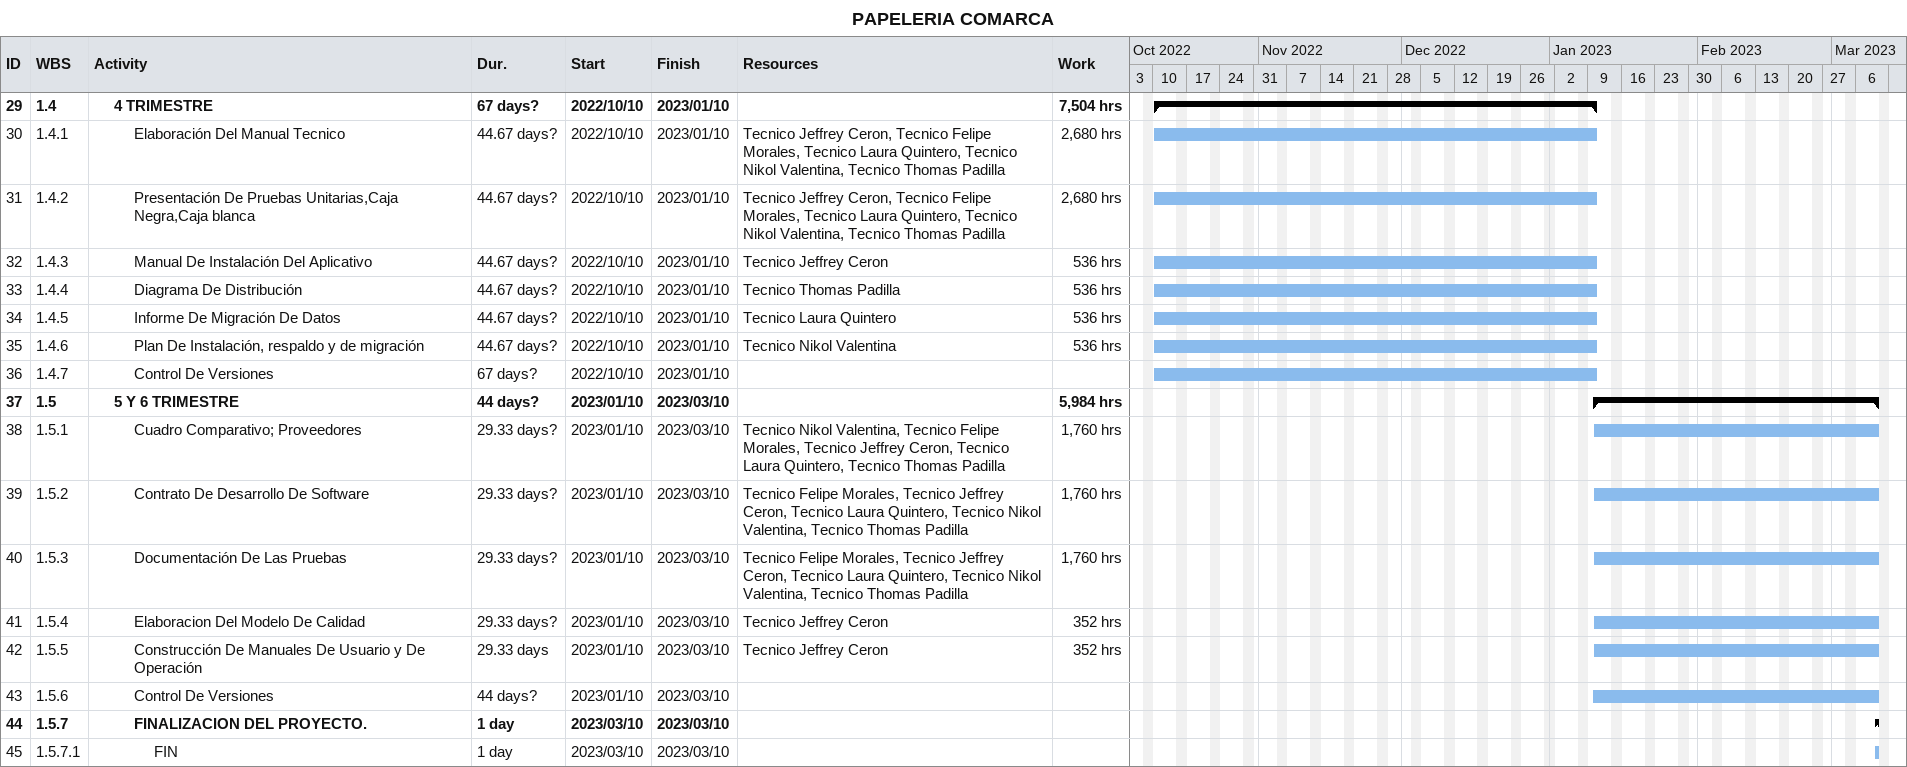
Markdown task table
PAPELERIA COMARCA

| ID | WBS | Task | Duration | Start | Finish | Resources | Work (h) |
|---|---|---|---|---|---|---|---|
| 29 | 1.4 | **4 TRIMESTRE** | 67d? | 2022-10-10 | 2023-01-10 |  | 7504 |
| 30 | 1.4.1 | Elaboración Del Manual Tecnico | 44.67d? | 2022-10-10 | 2023-01-10 | Tecnico Jeffrey Ceron, Tecnico Felipe Morales, Tecnico Laura Quintero, Tecnico Nikol Valentina, Tecnico Thomas Padilla | 2680 |
| 31 | 1.4.2 | Presentación De Pruebas Unitarias,Caja Negra,Caja blanca | 44.67d? | 2022-10-10 | 2023-01-10 | Tecnico Jeffrey Ceron, Tecnico Felipe Morales, Tecnico Laura Quintero, Tecnico Nikol Valentina, Tecnico Thomas Padilla | 2680 |
| 32 | 1.4.3 | Manual De Instalación Del Aplicativo | 44.67d? | 2022-10-10 | 2023-01-10 | Tecnico Jeffrey Ceron | 536 |
| 33 | 1.4.4 | Diagrama De Distribución | 44.67d? | 2022-10-10 | 2023-01-10 | Tecnico Thomas Padilla | 536 |
| 34 | 1.4.5 | Informe De Migración De Datos | 44.67d? | 2022-10-10 | 2023-01-10 | Tecnico Laura Quintero | 536 |
| 35 | 1.4.6 | Plan De Instalación, respaldo y de migración | 44.67d? | 2022-10-10 | 2023-01-10 | Tecnico Nikol Valentina | 536 |
| 36 | 1.4.7 | Control De Versiones | 67d? | 2022-10-10 | 2023-01-10 |  |  |
| 37 | 1.5 | **5 Y 6 TRIMESTRE** | 44d? | 2023-01-10 | 2023-03-10 |  | 5984 |
| 38 | 1.5.1 | Cuadro Comparativo; Proveedores | 29.33d? | 2023-01-10 | 2023-03-10 | Tecnico Nikol Valentina, Tecnico Felipe Morales, Tecnico Jeffrey Ceron, Tecnico Laura Quintero, Tecnico Thomas Padilla | 1760 |
| 39 | 1.5.2 | Contrato De Desarrollo De Software | 29.33d? | 2023-01-10 | 2023-03-10 | Tecnico Felipe Morales, Tecnico Jeffrey Ceron, Tecnico Laura Quintero, Tecnico Nikol Valentina, Tecnico Thomas Padilla | 1760 |
| 40 | 1.5.3 | Documentación De Las Pruebas | 29.33d? | 2023-01-10 | 2023-03-10 | Tecnico Felipe Morales, Tecnico Jeffrey Ceron, Tecnico Laura Quintero, Tecnico Nikol Valentina, Tecnico Thomas Padilla | 1760 |
| 41 | 1.5.4 | Elaboracion Del Modelo De Calidad | 29.33d? | 2023-01-10 | 2023-03-10 | Tecnico Jeffrey Ceron | 352 |
| 42 | 1.5.5 | Construcción De Manuales De Usuario y De Operación | 29.33d | 2023-01-10 | 2023-03-10 | Tecnico Jeffrey Ceron | 352 |
| 43 | 1.5.6 | Control De Versiones | 44d? | 2023-01-10 | 2023-03-10 |  |  |
| 44 | 1.5.7 | **FINALIZACION DEL PROYECTO.** | 1d | 2023-03-10 | 2023-03-10 |  |  |
| 45 | 1.5.7.1 | FIN | 1d | 2023-03-10 | 2023-03-10 |  |  |
